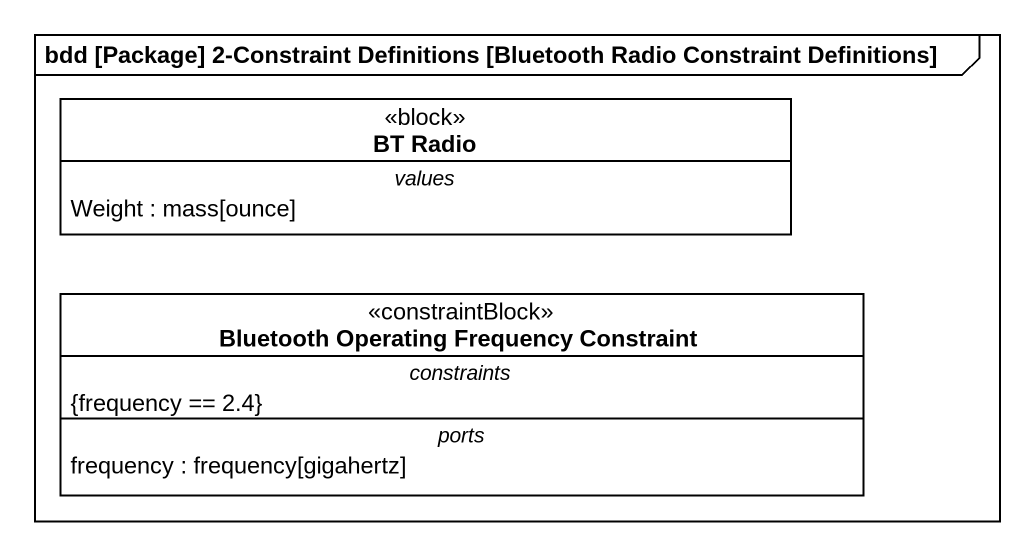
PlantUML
@startuml
mainframe bdd [Package] 2-Constraint Definitions [Bluetooth Radio Constraint Definitions]
hide circle
hide empty members
class "BT Radio" as BT_Radio <<block>> {
  -- values --
  Weight : mass[ounce]
}
class "Bluetooth Operating Frequency Constraint" as Bluetooth_Operating <<constraintBlock>> {
  -- constraints --
  {frequency == 2.4}
  -- ports --
  frequency : frequency[gigahertz]
}
@enduml
